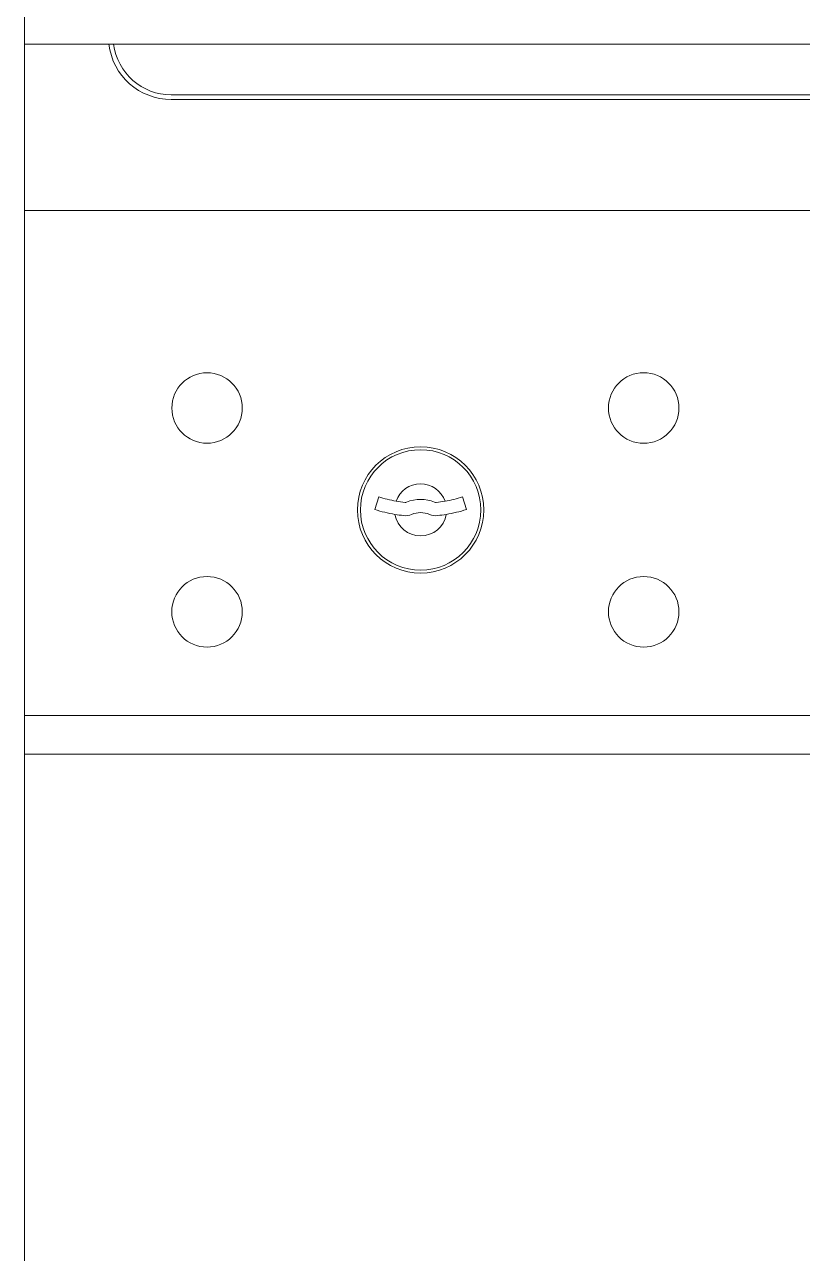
# Paper-space layout 'Layout1' of a CAD drawing. Header units: inches. Extents: x 1.4 to 42.2, y 1.7 to 32.5.
# Drawn here: x 10.222 to 11.474, y 21.567 to 23.545 of the extents above; entities that cross this region are included whole.
import ezdxf

# ---------------------------------------------------------------- set-up
doc = ezdxf.new("R2010")
doc.units = ezdxf.units.IN
doc.header["$MEASUREMENT"] = 0
doc.layers.add('SLD-0', color=179, linetype='Continuous')

psp = doc.layouts.get("Layout1")

# ---------------------------------------------------------------- linework, layer by layer
at = {"layer": 'SLD-0', "color": 179, "linetype": 'Continuous', "lineweight": 15}
for p, q in [((10.2218, 23.5646), (10.2218, 23.5137)), ((11.7075, 23.5137), (10.2218, 23.5137)), ((10.2218, 23.5137), (10.2218, 23.2509)), ((10.4581, 23.4321), (13.2081, 23.4321)), ((13.2081, 23.4246), (10.4581, 23.4246)), ((10.2218, 23.2509), (10.2218, 23.246)), ((10.2218, 22.4324), (10.2218, 23.246)), ((13.4431, 23.2459), (10.2218, 23.2459)), ((10.7919, 22.7849), (10.7856, 22.7646)), ((10.9331, 22.7646), (10.9269, 22.7849)), ((10.2218, 22.4334), (13.4431, 22.4334)), ((10.2218, 22.4259), (10.2218, 22.4324)), ((10.2218, 22.3784), (10.2218, 22.4259)), ((10.2218, 22.3719), (10.2218, 22.3784)), ((10.2218, 19.8084), (10.2218, 22.3719)), ((10.2218, 22.3709), (13.4431, 22.3709)), ((10.2218, 22.3709), (13.4431, 22.3709))]:
    psp.add_line(p, q, dxfattribs=at)
for centre, radius in [((10.5156, 22.9281), 0.0567), ((11.2186, 22.9281), 0.0568), ((10.8594, 22.7641), 0.1017), ((10.8594, 22.7641), 0.0969), ((10.5156, 22.6001), 0.0568), ((11.2186, 22.6001), 0.0568)]:
    psp.add_circle(centre, radius, dxfattribs=at)
for centre, radius, start, end in [((10.4581, 23.5259), 0.1013, 186.8998, 270), ((10.4581, 23.5259), 0.0938, 187.4548, 270), ((10.8594, 22.7641), 0.0419, 19.6071, 160.3929), ((10.8594, 23.0035), 0.2287, 252.8425, 260.07), ((10.8594, 23.0035), 0.2288, 279.93, 287.1575), ((10.8594, 23.0035), 0.2287, 260.07, 263.7094), ((10.8349, 22.7811), 0.005, 263.7094, 292.6174), ((10.8594, 22.7222), 0.0588, 67.3826, 112.6174), ((10.8839, 22.7811), 0.005, 247.3826, 276.2906), ((10.8594, 23.0035), 0.2288, 276.2906, 279.93), ((10.8594, 23.0035), 0.25, 252.8425, 260.5024), ((10.8594, 22.7641), 0.0419, 189.898, 350.102), ((10.8594, 23.0035), 0.25, 260.5024, 263.7094), ((10.8349, 22.7811), 0.0263, 263.7094, 292.6174), ((10.8594, 22.7222), 0.0375, 67.3826, 112.6174), ((10.8839, 22.7811), 0.0263, 247.3826, 276.2906), ((10.8594, 23.0035), 0.25, 276.2906, 279.4976), ((10.8594, 23.0035), 0.25, 279.4976, 287.1575)]:
    psp.add_arc(centre, radius, start, end, dxfattribs=at)

doc.saveas('drawing.dxf')
